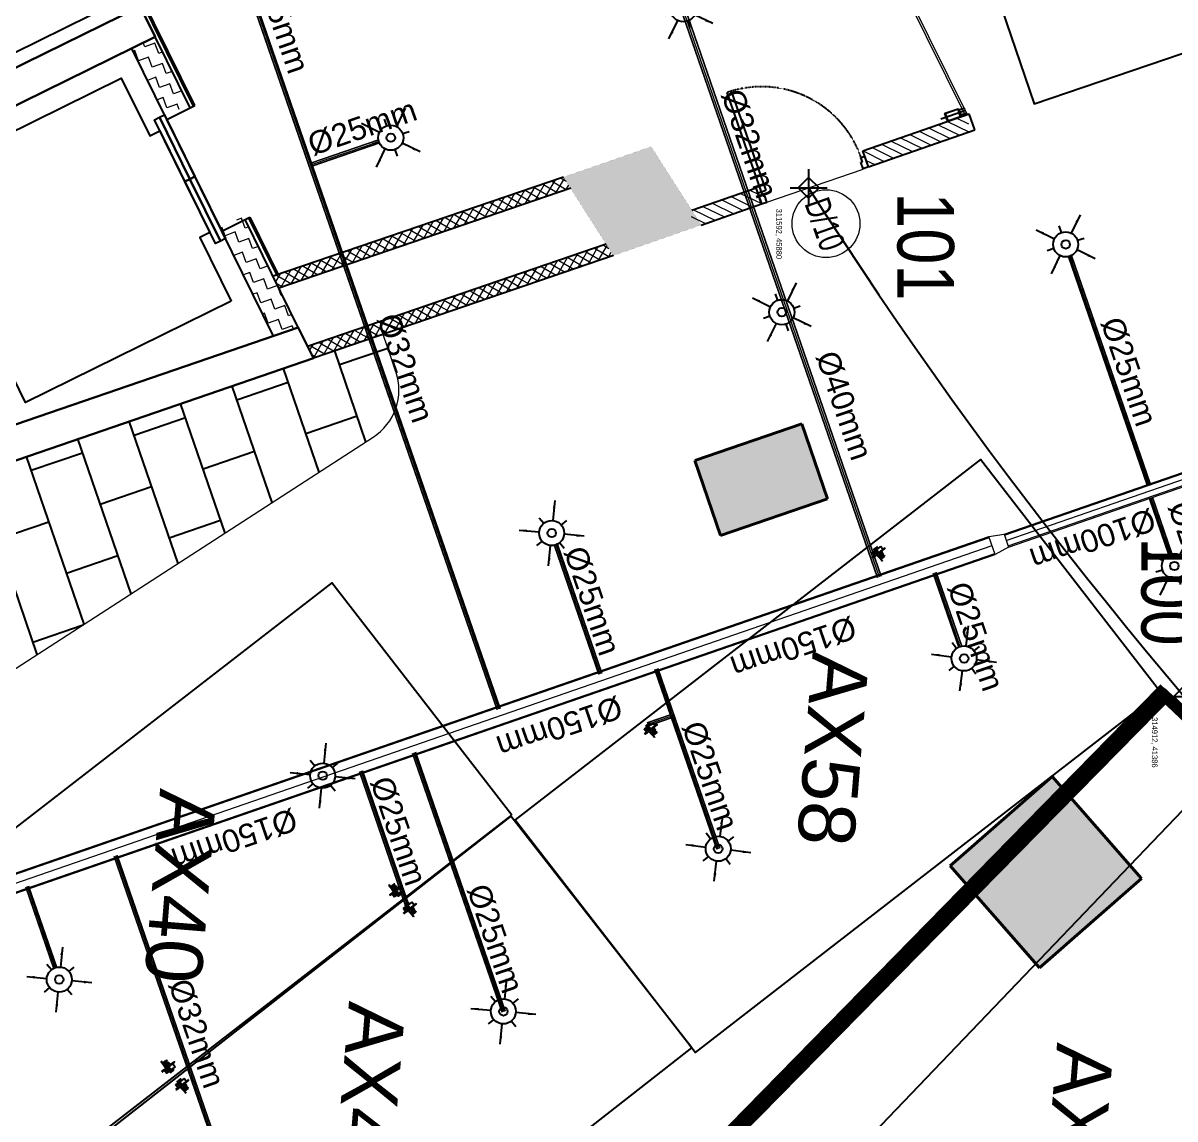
# Model space of a CAD drawing. Header units: inches. Extents: x 257070 to 799932, y -17980 to 269260.
# Drawn here: x 304649 to 314830, y 37651 to 47336 of the extents above; entities that cross this region are included whole.
import ezdxf
from ezdxf.enums import TextEntityAlignment as Align

# ---------------------------------------------------------------- set-up
doc = ezdxf.new("R2010")
doc.units = ezdxf.units.IN
doc.header["$MEASUREMENT"] = 0
doc.linetypes.add('CB_B2_AP$0$Str_00-04$0$HIDDEN4', pattern=[2.38125, 1.5875, -0.79375])
for name, color, linetype in [('0-AES-F-SPRINKLER', 10, 'Continuous'), ('basement-1 r.c.c.$0$DSP_R.C.C.', 1, 'Continuous'), ('basement-1 r.c.c.$0$DSP_R.C.C. HATCH', 253, 'Continuous'), ('basement1_AP$0$A-_ROAD----_E-_-', 2, 'Continuous'), ('C 9$0$DSP_GLAZING', 150, 'Continuous'), ('C 9$0$DSP_MISCELANEOUS', 143, 'Continuous'), ('CLADDING', 132, 'Continuous'), ('DSP_DOOR', 8, 'Continuous'), ('DSP_LIFT CAR', 251, 'Continuous'), ('DSP_TREE CO-ORDINATES', 206, 'Continuous'), ('DSP_WALL', 7, 'Continuous'), ('RETAIL', 40, 'Continuous'), ('TILE-2', 33, 'Continuous')]:
    doc.layers.add(name, color=color, linetype=linetype)
for name, color, linetype, lineweight in [('0-AES-F-SPRINKLER PIPE', 10, 'Continuous', 15), ('08--DOOR REF', 7, 'Continuous', 20), ('08--DOORREF', 7, 'Continuous', 20), ('08--DOORREF-1', 7, 'Continuous', 20), ('E--CONCRETE-4', 4, 'Continuous', 40), ('E--CONCRETE-SHADE', 253, 'Continuous', 20), ('F--BRICKWALL HATCH', 252, 'Continuous', 20), ('L--CURTAINWALL', 140, 'Continuous', 20), ('M--TILING-2', 252, 'Continuous', 18), ('Q--KERBS-0', 1, 'Continuous', 20), ('TEXT', 7, 'Continuous', 0)]:
    doc.layers.add(name, color=color, linetype=linetype, lineweight=lineweight)
doc.layers.add('C', color=7, linetype='Continuous', true_color=0xb5b5b5)
doc.styles.get("Standard").update_dxf_attribs({"font": 'arial.ttf'})
doc.styles.add('TEXT style 175', font='GOTHIC.TTF')
doc.styles.add('TEXT style 200', font='ARIALN.TTF')
doc.dimstyles.new('ISO-25', dxfattribs={"dimtxt": 2.5, "dimasz": 2.5, "dimexe": 1.25, "dimexo": 0.625, "dimtad": 1, "dimtxsty": 'Standard', "dimcen": 2.5, "dimadec": 0, "dimazin": 0, "dimtfac": 1, "dimtmove": 0, "dimatfit": 3, "dimfxl": 1, "dimarcsym": 0})
pattern_1 = [(181.075853, (604176.1, -512682.06), (-93.444789, -97.021629), [95.25, -95.25]), (271.075853, (604080.87, -512683.85), (97.021629, -93.444789), [95.25, -95.25])]

# ---------------------------------------------------------------- blocks, each defined once
blk = doc.blocks.new('axa parking')
at = {"layer": 'RETAIL', "color": 8}
blk.add_lwpolyline([(-98837, 1157627), (-96237, 1157627), (-96237, 1162827), (-98837, 1162827)], close=True, dxfattribs=at)
blk = doc.blocks.new('CE_B1_AP$0$P-Lift')
at = {"layer": 'DSP_LIFT CAR'}
for points in [[(-41486, 62598), (-41486, 62748), (-42786, 62748), (-42786, 62598), (-41486, 62598)], [(-43265, 60470), (-43265, 62496), (-42536, 62496), (-42536, 62496), (-41736, 62496), (-41736, 62496), (-41067, 62496), (-41067, 60470), (-41636, 60470), (-41636, 60370), (-42636, 60370), (-42636, 60470), (-43265, 60470)]]:
    blk.add_lwpolyline(points, dxfattribs=at)
at = {"layer": 'DSP_LIFT CAR', "elevation": 0}
for points in [[(-42135, 60320), (-42746, 60320), (-42746, 60370), (-42135, 60370), (-42135, 60320)], [(-42135, 60270), (-42746, 60270), (-42746, 60320), (-42135, 60320), (-42135, 60270)], [(-41526, 60320), (-42135, 60320), (-42135, 60370), (-41526, 60370), (-41526, 60320)], [(-41526, 60270), (-42135, 60270), (-42135, 60320), (-41526, 60320), (-41526, 60270)]]:
    blk.add_lwpolyline(points, dxfattribs=at)
blk = doc.blocks.new('C 9$0$GLMUL')
at = {"layer": 'C 9$0$DSP_GLAZING', "color": 253, "ltscale": 3.5}
for points in [[(65515, 39378), (65503, 39378), (65503, 39428), (65500, 39428), (65500, 39378), (65456, 39378), (65456, 39428), (65453, 39428), (65453, 39378), (65440, 39378), (65440, 39253), (65515, 39253)], [(65443, 39256), (65443, 39375), (65512, 39375), (65512, 39256)]]:
    blk.add_lwpolyline(points, close=True, dxfattribs=at)
blk = doc.blocks.new('C 9$0$GRIDG')
at = {"layer": 'C 9$0$DSP_MISCELANEOUS', "color": 8, "ltscale": 3.5}
blk.add_line((39148, 75466), (38926, 75503), dxfattribs=at)
at = {"color": 8, "rotation": 260.4679748069429}
blk.add_blockref('C 9$0$GLMUL', (11108, 146569), dxfattribs=at)
blk = doc.blocks.new('CB_B2_AP$0$Str_00-04$0$Door-914')
at = {"layer": 'DSP_DOOR'}
for p, q in [((422, 914), (422, -16)), ((462, -16), (462, 914)), ((-468, -16), (-503, -16)), ((-503, -116), (-503, -16)), ((-468, -56), (-468, -16)), ((-468, -56), (-453, -56)), ((-453, -116), (-453, -56)), ((422, -16), (462, -16)), ((462, -56), (447, -56)), ((447, -116), (447, -56)), ((462, -56), (462, -16)), ((462, -16), (497, -16)), ((497, -16), (497, -116)), ((-503, -116), (-453, -116)), ((497, -116), (447, -116))]:
    blk.add_line(p, q, dxfattribs=at)
at = {"layer": 'DSP_DOOR', "linetype": 'CB_B2_AP$0$Str_00-04$0$HIDDEN4', "ltscale": 0.05, "extrusion": (0, 0, -1)}
blk.add_ellipse((462, -16), major_axis=(-658, 658), ratio=1, start_param=-0.785398, end_param=0.785398, dxfattribs=at)
blk = doc.blocks.new('OPEN-NO')
at = {"layer": '08--DOORREF-1'}
blk.add_circle((0, 0), 300, dxfattribs=at)
at = {"layer": '08--DOORREF', "width": 0.7}
blk.add_attdef('OPEINGNO', text='', height=225, rotation=24.75, dxfattribs=at).set_placement((3, -5), align=Align.MIDDLE)
blk = doc.blocks.new('A$C74B46BF2')
at = {"layer": 'basement-1 r.c.c.$0$DSP_R.C.C. HATCH', "ltscale": 2}
blk.add_hatch(color=8, dxfattribs=at).paths.add_polyline_path([(10185, 8772), (10182, 9594), (10981, 9788), (10985, 8966)])
at = {"layer": 'F--BRICKWALL HATCH'}
h = blk.add_hatch(dxfattribs=at)
h.set_pattern_fill('ANSI31', color=8, scale=500, style=0)
h.set_pattern_definition([(45, (-880495.806, -1082654.096), (-44.1941738, 44.1941738), [])])
h.paths.add_polyline_path([(10970, 12312), (10820, 12312), (10824, 11353), (10974, 11353)])
h.paths.add_polyline_path([(10878, 10353), (10828, 10352), (10831, 9717), (10981, 9753), (10978, 10353)])
at = {"layer": 'F--BRICKWALL HATCH', "ltscale": 0.1}
h = blk.add_hatch(dxfattribs=at)
h.set_pattern_fill('NET', color=8, scale=500, angle=131.0765, style=0)
h.set_pattern_definition([(131.076542, (-414694.4, -1088673.48), (-47.1145295, -41.0666666), []), (221.076542, (-414694.4, -1088673.48), (41.0666666, -47.1145295), [])])
h.paths.add_polyline_path([(10985, 8966), (10870, 8938), (10868, 6149), (10983, 6164)])
h = blk.add_hatch(dxfattribs=at)
h.set_pattern_fill('NET', color=8, scale=500, angle=131.0765, style=0)
h.set_pattern_definition([(131.076542, (-415378.546, -1088837.294), (-47.1145295, -41.0666666), []), (221.076542, (-415378.546, -1088837.294), (41.0666666, -47.1145295), [])])
h.paths.add_polyline_path([(10183, 6062), (10298, 6076), (10300, 8802), (10185, 8774)])
h = blk.add_hatch(dxfattribs=at)
h.set_pattern_fill('ZIGZAG', color=8, scale=30, angle=181.0759, style=0)
h.set_pattern_definition(pattern_1)
h.paths.add_polyline_path([(9598, 5987), (9627, 5758), (10683, 5894), (10683, 6125)])
h = blk.add_hatch(dxfattribs=at)
h.set_pattern_fill('ZIGZAG', color=8, scale=30, angle=181.0759, style=0)
h.set_pattern_definition(pattern_1)
h.paths.add_polyline_path([(4072, 5279), (4101, 5050), (4150, 5057), (4797, 5140), (4768, 5368)])
h.paths.add_polyline_path([(5066, 5406), (5095, 5178), (5759, 5263), (5729, 5491)])
h.paths.add_polyline_path([(7843, 5762), (7872, 5533), (8536, 5619), (8507, 5847)])
h.paths.add_polyline_path([(6850, 5634), (6880, 5406), (6899, 5409), (7574, 5495), (7545, 5724)])
at = {"layer": 'TILE-2', "ltscale": 3.5}
h = blk.add_hatch(dxfattribs=at)
h.set_pattern_fill('AR-B816', color=8, scale=60, style=0)
h.set_pattern_definition([(360, (-7492.04, -79.27), (3e-14, 480), []), (90, (-7492.04, -79.27), (-480, 480), [480, -480])])
h.paths.add_polyline_path([(1032, -1713), (1032, -1113), (1032, -1186), (1032, -1787)], flags=16)
h.paths.add_polyline_path([(-837, -550), (-380, -615), (-468, -738)], flags=16)
h.paths.add_polyline_path([(-3786, -401), (-3566, -580), (-3804, -591)], flags=16)
edge = h.paths.add_edge_path()
edge.add_line((-7492, -2598), (-7492, -1429))
edge.add_line((-7492, -1429), (-7942, -1429))
edge.add_line((-7942, -1429), (-15482, 1248))
edge.add_line((-15482, 1248), (-15553, 1040))
edge.add_line((-15553, 1040), (-17917, 1856))
edge.add_line((-17917, 1856), (-17917, 9017))
edge.add_arc((-17859, 8521), 500, 96.6761, 174.2016)
edge.add_line((-18357, 8571), (-18996, 2270))
edge.add_arc((-18499, 2219), 500, 174.2016, 246.4265)
edge.add_line((-18699, 1761), (-8987, -2477))
edge.add_arc((-8627, -1652), 900, 246.4265, 267.7194)
edge.add_line((-8662, -2552), (-7492, -2598))
edge = h.paths.add_edge_path()
edge.add_line((-5939, -1479), (-5939, -2646))
edge.add_line((-5939, -2646), (999, -2936))
edge.add_arc((1035, -2037), 900, 267.7194, 276.3838)
edge.add_line((1135, -2931), (10413, -1893))
edge.add_arc((10315, -1005), 894, 276.3217, 294.831)
edge.add_line((10690, -1816), (12880, -805))
edge.add_arc((12512, -8), 878, 294.7731, 372.499)
edge.add_line((13369, 182), (11815, 6435))
edge.add_arc((11329, 6315), 500, 13.9644, 90.5671)
edge.add_line((11324, 6815), (10983, 6814))
edge.add_line((10983, 6814), (10978, -673))
edge.add_line((10978, -673), (8895, -939))
edge.add_line((8895, -939), (8866, -716))
edge.add_line((8866, -716), (1082, -1789))
edge.add_line((1082, -1789), (1093, -1713))
edge.add_line((1093, -1713), (1082, -79))
edge.add_line((1082, -79), (-5939, -79))
edge.add_line((-5939, -79), (-7442, -79))
edge.add_line((-7442, -79), (-7442, -1279))
edge.add_line((-7442, -1279), (-7442, -1279))
edge.add_line((-7442, -1279), (-7442, -1479))
edge.add_line((-7442, -1479), (-5939, -1479))
at = {"layer": 'basement-1 r.c.c.$0$DSP_R.C.C.', "color": 8, "lineweight": 30, "const_width": 0.5, "elevation": 0}
blk.add_lwpolyline([(10185, 8772), (10182, 9594), (10981, 9788), (10985, 8966)], close=True, dxfattribs=at)
at = {"layer": 'basement-1 r.c.c.$0$DSP_R.C.C.', "color": 8, "lineweight": 30}
blk.add_lwpolyline([(1382, 4937), (1082, 4900), (1082, -1789), (1382, -1750), (1382, 1778), (3795, 2087), (4240, -1384), (4537, -1346), (4093, 2126), (10983, 3008), (10983, 6164), (10683, 6125), (10683, 3272), (8200, 2954), (7843, 5761), (7545, 5724), (7902, 2916), (5422, 2598), (5066, 5406), (4768, 5368), (5125, 2560), (1382, 2081)], close=True, dxfattribs=at)
at = {"layer": 'CLADDING', "color": 8}
for p, q in [((9657, 5762), (9607, 5756)), ((8616, 5628), (8566, 5622))]:
    blk.add_line(p, q, dxfattribs=at)
at = {"layer": 'DSP_DOOR', "color": 8}
blk.add_line((9657, 5762), (8593, 5625), dxfattribs=at)
at = {"layer": 'DSP_WALL', "color": 8}
for p, q in [((10824, 11353), (10820, 12347)), ((10970, 12347), (10820, 12347)), ((10974, 11353), (10970, 12347)), ((10974, 11353, 0), (10824, 11353)), ((10978, 10353, 0), (10828, 10352)), ((10831, 9752), (10828, 10352)), ((10981, 9788), (10978, 10353, 0)), ((10985, 8966), (10983, 6164)), ((10870, 8938), (10868, 6149)), ((10185, 8774), (10183, 6062)), ((10300, 8802), (10298, 6076)), ((10683, 6125), (9628, 5990)), ((8531, 5895), (6845, 5679)), ((8531, 5895), (6845, 5679)), ((8532, 5883), (6846, 5667)), ((8537, 5850), (7843, 5762)), ((10683, 5894), (9657, 5762)), ((8566, 5622), (7872, 5533))]:
    blk.add_line(p, q, dxfattribs=at)
at = {"layer": 'DSP_WALL', "color": 8, "ltscale": 0.1}
for p, q in [((9657, 5762), (9622, 6035)), ((8566, 5622), (8531, 5895))]:
    blk.add_line(p, q, dxfattribs=at)
at = {"layer": 'DSP_WALL', "color": 8, "elevation": 0}
for points in [[(9622, 6035), (10183, 6107)], [(9624, 6023), (10183, 6095)]]:
    blk.add_lwpolyline(points, dxfattribs=at)
at = {"layer": 'L--CURTAINWALL', "color": 8}
for p, q in [((1923, 11179), (10820, 12328)), ((1923, 11159), (10820, 12308))]:
    blk.add_line(p, q, dxfattribs=at)
at = {"layer": 'Q--KERBS-0', "color": 8, "elevation": 0}
blk.add_lwpolyline([(-17917, 9029), (-17917, 9017, 0.351688), (-18357, 8571), (-18996, 2270, 0.326005), (-18699, 1761), (-8987, -2477, 0.093176), (-8662, -2552), (999, -2936, 0.037824), (1135, -2931), (10413, -1893, 0.080938), (10690, -1816), (12880, -805, 0.352773), (13369, 182), (11815, 6435, 0.34431), (11330, 6815), (10983, 6814)], format="xyb", dxfattribs=at)
at = {"layer": 'TEXT', "color": 8}
blk.add_line((10978, 10403, 0), (10978, 11303, 0), dxfattribs=at)
at = {"color": 8, "extrusion": (-1.087e-13, 1.11e-14, -1), "xscale": -0.9999999999999986, "zscale": -0.9999999999999986, "rotation": 172.6991945804184}
for p in [(40328, 60121), (43119, 59764)]:
    blk.add_blockref('CE_B1_AP$0$P-Lift', p, dxfattribs=at)
at = {"layer": '08--DOOR REF', "color": 8}
ref = blk.add_blockref('OPEN-NO', (11327, 10835), dxfattribs=dict(at, rotation=336.4265419168516))
ref.add_attrib('OPEINGNO', 'D/10', dxfattribs={"layer": '08--DOORREF', "height": 225, "rotation": 0.4265, "width": 0.7}).set_placement((11328, 10829), align=Align.MIDDLE)
at = {"layer": 'C 9$0$DSP_GLAZING', "color": 8, "xscale": -0.9999999999999967, "rotation": 260.7203712795136}
blk.add_blockref('C 9$0$GRIDG', (-70009, -14147), dxfattribs=at)
at = {"layer": 'DSP_DOOR', "color": 8, "extrusion": (-9.3647e-15, 2.12566e-12, -1), "zscale": -1, "rotation": 269.74758199348}
blk.add_blockref('CB_B2_AP$0$Str_00-04$0$Door-914', (-10860, 10849, 0), dxfattribs=at)
blk = doc.blocks.new('*U417')
at = {"layer": 'DSP_TREE CO-ORDINATES', "color": 162}
for p, q in [((0, -329), (0, 329)), ((-329, 0), (329, 0))]:
    blk.add_line(p, q, dxfattribs=at)
at = {"layer": 'DSP_TREE CO-ORDINATES', "color": 162, "ltscale": 3.5}
blk.add_lwpolyline([(-185, 0), (0, 185), (185, 0), (0, -184), (-185, 0)], dxfattribs=at)
at = {"layer": 'DEFPOINTS', "style": 'TEXT style 175'}
blk.add_attdef('CORDINATE', (367, -572), '', height=100, dxfattribs=at)
at = {"layer": 'DSP_TREE CO-ORDINATES', "color": 164, "style": 'TEXT style 200'}
blk.add_attdef('NO.', (-2807, -758), '', height=1000, dxfattribs=at)
blk = doc.blocks.new('*U418')
at = {"layer": 'DSP_TREE CO-ORDINATES', "color": 162}
for p, q in [((0, -329), (0, 329)), ((-329, 0), (329, 0))]:
    blk.add_line(p, q, dxfattribs=at)
at = {"layer": 'DSP_TREE CO-ORDINATES', "color": 162, "ltscale": 3.5}
blk.add_lwpolyline([(-185, 0), (0, 185), (185, 0), (0, -184), (-185, 0)], dxfattribs=at)
at = {"layer": 'DEFPOINTS', "style": 'TEXT style 175'}
blk.add_attdef('CORDINATE', (367, -572), '', height=100, dxfattribs=at)
at = {"layer": 'DSP_TREE CO-ORDINATES', "color": 164, "style": 'TEXT style 200'}
blk.add_attdef('NO.', (78, 1570), '', height=1000, dxfattribs=at)
blk = doc.blocks.new('A$C3CA070F1')
at = {"layer": '0-AES-F-SPRINKLER'}
h = blk.add_hatch(dxfattribs=at)
h.set_pattern_fill('ANSI31', color=3, scale=0.196883, angle=-34.2335, style=0)
h.set_pattern_definition([(100.766483, (49937.1607, 174049.7081), (1.474466316, 0.280375668), [])])
edge = h.paths.add_edge_path()
edge.add_line((-1, 85), (-1, 84))
edge.add_line((-1, 84), (-6, 84))
edge.add_ellipse((-7, 82), major_axis=(-1.42, -0.27), ratio=1, start_angle=257, end_angle=315)
edge.add_line((-8, 83), (-15, 72))
edge.add_ellipse((-12, 70), major_axis=(-4.25, -0.81), ratio=1, start_angle=-45, end_angle=45)
edge.add_line((-14, 66), (14, 47))
edge.add_line((14, 47), (13, 46))
edge.add_line((13, 46), (-15, 65))
edge.add_ellipse((-12, 70), major_axis=(-5.52, -1.05), ratio=1, start_angle=-45, end_angle=45, ccw=False)
edge.add_line((-16, 73), (-9, 84))
edge.add_ellipse((-7, 82), major_axis=(-2.69, -0.51), ratio=1, start_angle=257, end_angle=315, ccw=False)
edge.add_line((-6, 85), (-1, 85))
h = blk.add_hatch(dxfattribs=at)
h.set_pattern_fill('ANSI31', color=3, scale=0.196883, angle=-124.2335, style=0)
h.set_pattern_definition([(190.766483, (49937.1607, 174049.7081), (-0.280375668, 1.474466316), [])])
edge = h.paths.add_edge_path()
edge.add_line((-1, 54), (7, 48))
edge.add_line((7, 48), (8, 49))
edge.add_line((8, 49), (0, 55))
edge.add_ellipse((-2, 52), major_axis=(-0.69, 3.63), ratio=1, start_angle=315, end_angle=405)
edge.add_line((-6, 54), (-14, 41))
edge.add_ellipse((-11, 39), major_axis=(-0.69, 3.63), ratio=1, start_angle=45, end_angle=135)
edge.add_line((-13, 36), (-9, 33))
edge.add_ellipse((-10, 32), major_axis=(-0.27, 1.42), ratio=1, start_angle=225, end_angle=315, ccw=False)
edge.add_line((-9, 31), (-10, 30))
edge.add_line((-10, 30), (-8, 29))
edge.add_line((-8, 29), (-7, 30))
edge.add_ellipse((-10, 32), major_axis=(-3.3, -0.63), ratio=1, start_angle=135, end_angle=225)
edge.add_line((-8, 35), (-12, 38))
edge.add_ellipse((-11, 39), major_axis=(-1.75, -0.33), ratio=1, start_angle=-45, end_angle=45, ccw=False)
edge.add_line((-13, 40), (-4, 53))
edge.add_ellipse((-2, 52), major_axis=(-1.75, -0.33), ratio=1, start_angle=225, end_angle=315, ccw=False)
at = {"layer": '0-AES-F-SPRINKLER', "color": 3}
for p, q in [((-98, 39), (-97, 43)), ((-98, 38), (-98, 39)), ((-98, 39), (-98, 39)), ((-98, 39), (-98, 39)), ((-98, 37), (-98, 38)), ((-98, 38), (-98, 38)), ((-98, 38), (-98, 38)), ((-98, 38), (-98, 38)), ((-98, 38), (-98, 38)), ((-98, 38), (-98, 38)), ((-98, 38), (-98, 38)), ((-98, 38), (-98, 38)), ((-98, 38), (-98, 38)), ((-98, 38), (-98, 38)), ((-96, 37), (-98, 37)), ((-98, 37), (-98, 37)), ((-98, 37), (-98, 37)), ((-98, 37), (-98, 37)), ((-98, 37), (-98, 37)), ((-98, 37), (-98, 37)), ((-98, 37), (-98, 37)), ((-98, 37), (-98, 37)), ((-98, 37), (-98, 37)), ((-98, 37), (-98, 37)), ((-98, 37), (-98, 37)), ((-98, 37), (-98, 37)), ((-98, 37), (-98, 37)), ((-98, 37), (-98, 37)), ((-98, 37), (-98, 37)), ((-98, 37), (-98, 37)), ((-98, 37), (-98, 37)), ((-97, 37), (-98, 37)), ((-98, 37), (-98, 37)), ((-98, 37), (-98, 37)), ((-98, 37), (-98, 37)), ((-98, 37), (-98, 37)), ((-98, 37), (-98, 37)), ((-98, 37), (-98, 37)), ((-98, 37), (-98, 37)), ((-98, 37), (-98, 37)), ((-98, 37), (-98, 37)), ((-98, 37), (-98, 37)), ((-98, 37), (-98, 37)), ((-98, 37), (-98, 37)), ((-98, 37), (-98, 37)), ((-97, 45), (-79, 71)), ((-96, 40), (-97, 40)), ((-97, 40), (-97, 40)), ((-97, 40), (-97, 40)), ((-97, 40), (-97, 39)), ((-97, 39), (-97, 39)), ((-97, 39), (-97, 39)), ((-97, 39), (-97, 39)), ((-97, 39), (-97, 39)), ((-97, 39), (-97, 39)), ((-97, 39), (-97, 39)), ((-97, 39), (-97, 39)), ((-97, 39), (-97, 38)), ((-97, 38), (-97, 38)), ((-97, 38), (-97, 38)), ((-97, 38), (-97, 38)), ((-97, 38), (-97, 38)), ((-97, 38), (-97, 38)), ((-97, 38), (-97, 38)), ((-97, 38), (-97, 38)), ((-97, 38), (-97, 38)), ((-97, 38), (-97, 38)), ((-97, 38), (-97, 38)), ((-97, 38), (-97, 37)), ((-97, 37), (-97, 37)), ((-97, 37), (-97, 37)), ((-97, 37), (-97, 37)), ((-95, 46), (-96, 42)), ((-96, 42), (-96, 42)), ((-96, 42), (-96, 41)), ((-96, 41), (-96, 41)), ((-96, 41), (-96, 41)), ((-96, 41), (-96, 41)), ((-96, 41), (-96, 41)), ((-96, 41), (-96, 41)), ((-96, 41), (-96, 41)), ((-96, 41), (-96, 41)), ((-96, 41), (-96, 41)), ((-96, 41), (-96, 40)), ((-96, 40), (-96, 40)), ((-96, 40), (-96, 40)), ((-96, 40), (-96, 40)), ((-96, 40), (-96, 40)), ((-95, 37), (-96, 37)), ((-96, 37), (-96, 37)), ((-96, 37), (-96, 37)), ((-96, 37), (-96, 37)), ((-96, 37), (-96, 37)), ((-94, 38), (-95, 38)), ((-95, 38), (-95, 38)), ((-95, 38), (-95, 38)), ((-95, 38), (-95, 38)), ((-95, 38), (-95, 38)), ((-95, 38), (-95, 38)), ((-95, 38), (-95, 38)), ((-95, 38), (-95, 38)), ((-95, 38), (-95, 38)), ((-95, 38), (-95, 37)), ((-95, 37), (-95, 37)), ((-95, 37), (-95, 37)), ((-95, 37), (-95, 37)), ((-95, 37), (-95, 37)), ((-95, 37), (-95, 37)), ((-95, 37), (-95, 37)), ((-95, 37), (-95, 37)), ((-95, 37), (-95, 37)), ((-95, 37), (-95, 37)), ((-95, 37), (-95, 37)), ((-95, 37), (-95, 37)), ((-95, 37), (-95, 37)), ((-95, 37), (-95, 37)), ((-95, 37), (-95, 37)), ((-95, 37), (-95, 37)), ((-95, 37), (-95, 37)), ((-94, 88), (-93, 90)), ((-72, 73), (-94, 88)), ((-94, 43), (-94, 48)), ((-93, 43), (-94, 43)), ((-94, 43), (-94, 43)), ((-94, 43), (-94, 43)), ((-94, 43), (-94, 43)), ((-94, 43), (-94, 43)), ((-94, 43), (-94, 41)), ((-94, 43), (-94, 43)), ((-94, 43), (-94, 43)), ((-94, 43), (-94, 43)), ((-94, 43), (-94, 43)), ((-94, 43), (-94, 43)), ((-94, 43), (-94, 43)), ((-94, 43), (-94, 43)), ((-94, 43), (-94, 43)), ((-94, 43), (-94, 43)), ((-94, 43), (-94, 43)), ((-94, 43), (-94, 43)), ((-94, 41), (-94, 41)), ((-94, 41), (-94, 41)), ((-94, 41), (-94, 41)), ((-94, 41), (-94, 41)), ((-94, 41), (-94, 41)), ((-94, 41), (-94, 41)), ((-94, 41), (-94, 41)), ((-94, 41), (-94, 40)), ((-94, 40), (-94, 40)), ((-94, 40), (-94, 40)), ((-94, 40), (-94, 40)), ((-94, 40), (-94, 40)), ((-94, 40), (-94, 40)), ((-94, 40), (-94, 40)), ((-94, 40), (-94, 40)), ((-94, 40), (-94, 39)), ((-94, 39), (-94, 39)), ((-94, 39), (-94, 39)), ((-94, 39), (-94, 39)), ((-94, 39), (-94, 39)), ((-94, 39), (-94, 39)), ((-94, 39), (-94, 39)), ((-94, 39), (-94, 39)), ((-94, 39), (-94, 38)), ((-93, 90), (-59, 67)), ((-93, 47), (-93, 49)), ((-91, 47), (-93, 43)), ((-93, 46), (-93, 47)), ((-92, 46), (-93, 46)), ((-93, 46), (-93, 46)), ((-93, 46), (-93, 46)), ((-93, 46), (-93, 46)), ((-93, 46), (-93, 46)), ((-93, 46), (-93, 46)), ((-93, 46), (-93, 46)), ((-93, 46), (-93, 46)), ((-93, 46), (-93, 46)), ((-93, 46), (-93, 46)), ((-93, 46), (-93, 46)), ((-93, 46), (-93, 46)), ((-93, 46), (-93, 46)), ((-93, 46), (-93, 46)), ((-93, 46), (-93, 46)), ((-93, 46), (-93, 46)), ((-93, 46), (-93, 46)), ((-93, 46), (-93, 46)), ((-93, 46), (-93, 46)), ((-93, 46), (-93, 46)), ((-91, 42), (-93, 43)), ((-93, 43), (-93, 43)), ((-93, 43), (-93, 43)), ((-93, 43), (-93, 43)), ((-93, 43), (-93, 43)), ((-93, 43), (-93, 43)), ((-93, 43), (-93, 43)), ((-93, 43), (-93, 43)), ((-93, 43), (-93, 43)), ((-93, 43), (-93, 43)), ((-93, 43), (-93, 43)), ((-93, 43), (-93, 43)), ((-93, 43), (-93, 43)), ((-93, 43), (-93, 43)), ((-93, 43), (-93, 43)), ((-93, 43), (-93, 43)), ((-93, 43), (-93, 43)), ((-93, 43), (-93, 43)), ((-93, 43), (-93, 43)), ((-93, 43), (-93, 43)), ((-93, 43), (-93, 43)), ((-93, 43), (-93, 43)), ((-93, 43), (-93, 43)), ((-85, 66), (-92, 55)), ((-90, 50), (-92, 46)), ((-92, 46), (-92, 46)), ((-92, 46), (-92, 46)), ((-92, 46), (-92, 46)), ((-92, 46), (-92, 46)), ((-92, 46), (-92, 46)), ((-90, 47), (-91, 47)), ((-90, 43), (-91, 42)), ((-91, 42), (-91, 42)), ((-91, 42), (-91, 42)), ((-91, 42), (-91, 42)), ((-91, 42), (-91, 42)), ((-91, 42), (-91, 42)), ((-91, 42), (-91, 42)), ((-91, 42), (-91, 42)), ((-91, 42), (-91, 42)), ((-91, 42), (-91, 42)), ((-91, 42), (-91, 42)), ((-91, 42), (-91, 42)), ((-91, 42), (-91, 42)), ((-91, 42), (-91, 42)), ((-91, 42), (-91, 42)), ((-91, 42), (-91, 42)), ((-88, 57), (-90, 49)), ((-89, 54), (-90, 51)), ((-90, 50), (-90, 50)), ((-88, 47), (-90, 43)), ((-90, 47), (-88, 47)), ((-90, 43), (-90, 43)), ((-90, 43), (-90, 43)), ((-90, 43), (-90, 43)), ((-89, 55), (-89, 55)), ((-88, 46), (-88, 47)), ((-87, 59), (-87, 59)), ((-87, 59), (-87, 59)), ((-86, 57), (-87, 49)), ((-87, 49), (-83, 28)), ((-85, 58), (-85, 58)), ((-77, 43), (-85, 49)), ((-83, 28), (-60, 9)), ((-77, 70), (-82, 63)), ((-80, 66), (-82, 67)), ((-45, 31), (-81, -23)), ((-78, 63), (-80, 65)), ((-79, 71), (-77, 70)), ((-71, 26), (-79, 31)), ((-57, 13), (-79, 28)), ((-70, 64), (-78, 63)), ((-78, -29), (-40, 27)), ((-69, 55), (-75, 59)), ((-66, 54), (-74, 42)), ((-74, 42), (-71, 26)), ((-73, 44), (-71, 43)), ((-69, 47), (-72, 43)), ((-71, 43), (-70, 43)), ((-71, 26), (-55, 15)), ((-70, 43), (-66, 49)), ((-66, 50), (-68, 52)), ((-61, 65), (-67, 69)), ((-62, 66), (-67, 65)), ((-50, 57), (-66, 54)), ((-66, 49), (-66, 50)), ((-47, 28), (-63, 40)), ((-59, 67), (-61, 65)), ((-57, 67), (-60, 66)), ((-60, 44), (-42, 32)), ((-50, 57), (-58, 62)), ((-19, 46), (-57, 67)), ((-17, 37), (-55, 63)), ((-29, 42), (-50, 57)), ((-13, 9), (-45, 31)), ((-36, 42), (-44, 30)), ((-43, 33), (-35, 46)), ((-39, -30), (-13, 9)), ((-37, 25), (-28, 38)), ((-35, 41), (-36, 42)), ((-32, 32), (-35, 39)), ((-30, 52), (-16, 73)), ((-29, 20), (-17, 37)), ((-28, 38), (-26, 40)), ((-21, 32), (-28, 37)), ((-23, 16), (-12, 33)), ((-1, 26), (-23, -9)), ((-22, 15), (-12, 31)), ((-9, 32), (-21, 14)), ((2, 24), (-20, -11)), ((-20, -8), (-1, 22)), ((-17, 37), (-19, 46)), ((-19, 13), (-10, 29)), ((-7, 30), (-18, 12)), ((-17, 37), (-17, 37)), ((4, 22), (-17, -13)), ((-17, -10), (1, 20)), ((-16, 73), (-9, 84)), ((-16, 11), (-7, 27)), ((-8, 83), (-15, 72)), ((13, 46), (-15, 65)), ((-4, 28), (-15, 10)), ((-1, 84), (-14, 66)), ((-14, 66), (14, 47)), ((-6, 54), (-14, 41)), ((-12, 33), (-14, 33)), ((-14, -15), (7, 20)), ((-14, -12), (4, 18)), ((-13, 40), (-4, 53)), ((-13, 36), (-9, 33)), ((-13, 9), (-4, 24)), ((-2, 34), (-12, 41)), ((-8, 35), (-12, 38)), ((-12, 31), (-12, 33)), ((-9, 32), (-12, 31)), ((7, 16), (-11, -13)), ((-10, 29), (-9, 32)), ((-9, 31), (-10, 30)), ((-7, 30), (-10, 29)), ((-10, 30), (-8, 29)), ((9, 17), (-10, -14)), ((-9, -13), (9, 13)), ((-8, 29), (-7, 30)), ((8, 49), (-7, 27)), ((-7, 27), (-7, 30)), ((-4, 28), (-7, 27)), ((-6, 85), (-1, 85)), ((-1, 84), (-6, 84)), ((5, 44), (-5, 51)), ((-4, 24), (-4, 28)), ((-1, 26), (-4, 24)), ((-1, 85), (-1, 84)), ((-1, 54), (7, 48)), ((13, 46), (-1, 25)), ((-1, 22), (-1, 26)), ((2, 24), (-1, 22)), ((8, 49), (0, 55)), ((1, 20), (2, 24)), ((4, 22), (1, 20)), ((4, 18), (4, 22)), ((7, 20), (4, 18)), ((7, 48), (8, 49)), ((7, 16), (7, 20)), ((9, 17), (7, 16)), ((9, 15), (9, 17)), ((14, 47), (13, 46)), ((-82, -25), (-80, -30)), ((-80, -30), (-78, -29)), ((-66, -11), (-39, -30)), ((-23, -7), (-23, -9)), ((-23, -9), (-20, -8)), ((-20, -8), (-20, -11)), ((-20, -11), (-17, -10)), ((-17, -10), (-17, -13)), ((-17, -13), (-14, -12)), ((-14, -12), (-14, -15)), ((-14, -15), (-11, -13)), ((-11, -13), (-11, -14)), ((-11, -14), (-11, -14))]:
    blk.add_line(p, q, dxfattribs=at)
for centre, major_axis, start_param, end_param in [((-95, 43), (-0.41, 2.13), 0.784914, 1.034983), ((-95, 43), (-2.74, -0.52), -0.560204, -0.324923), ((-93, 46), (-0.51, 2.68), 0.787914, 1.247507), ((-93, 48), (-1.75, -0.33), -0.775969, -0.160442), ((-91, 54), (-0.29, 1.52), 0.785398, 2.356194), ((-92, 49), (-0.33, 1.74), 0.791774, 1.412986), ((-89, 55), (-0.103, 0.54), 0.916881, 1.969618), ((-93, 51), (-3.09, -0.59), 2.526084, 2.789089), ((-95, 50), (-5.72, -1.09), 2.374727, 2.798549), ((-91, 55), (-0.33, 1.74), 4.197625, 4.773282), ((-84, 57), (-3.79, -0.72), -0.784768, -0.363877), ((-93, 50), (-5.72, -1.09), 2.377207, 2.798549), ((-80, 54), (-1.57, 8.26), 0.010205, 0.785398), ((-84, 56), (-0.35, 1.85), 0.785501, 1.132999), ((-83, 65), (-1.52, -0.29), 3.926991, 5.497787), ((-80, 54), (-5.9, -1.12), 4.155645, 5.497787), ((-80, 54), (-8.26, -1.57), 4.155621, 4.722594), ((-75, 68), (-8.26, -1.57), 1.014052, 3.151797), ((-75, 63), (-2.79, -0.53), -0.113999, 0.093951), ((-75, 68), (-1.12, 5.9), 2.584882, 5.497787), ((-75, 46), (-0.53, 2.79), 2.356194, 3.926991), ((-75, 68), (-1.57, 8.26), 4.722594, 5.497787), ((-70, 53), (-2.79, -0.53), 2.356194, 3.926991), ((-65, 44), (-3.72, -0.71), -0.403281, 1.321745), ((-65, 44), (-0.71, 3.72), 4.96144, 6.686466), ((-65, 37), (-0.56, 2.96), 5.497794, 6.034125), ((-59, 47), (-2.96, -0.56), 0.24906, 0.785391), ((-60, 60), (-2.83, -0.54), 3.926991, 4.712389), ((-33, 40), (-0.45, 2.36), 0.803442, 1.867502), ((-30, 39), (-2.79, -0.53), 2.356194, 3.926991), ((-24, 39), (-0.53, 2.79), 5.497787, 7.068583), ((-12, 70), (-5.52, -1.05), -0.785398, 0.785398), ((-15, 35), (-0.54, 2.83), 0.785398, 3.403392), ((-12, 70), (-4.25, -0.81), -0.785398, 0.785398), ((-11, 39), (-0.69, 3.63), 0.785398, 2.356194), ((-11, 39), (-1.75, -0.33), -0.785398, 0.785398), ((-7, 82), (-2.69, -0.51), 4.485496, 5.497787), ((-10, 32), (-0.27, 1.42), 3.926991, 5.497787), ((-7, 82), (-1.42, -0.27), 4.485496, 5.497787), ((-10, 32), (-3.3, -0.63), 2.356194, 3.926991), ((-2, 52), (-0.69, 3.63), 5.497787, 7.068583), ((-2, 52), (-1.75, -0.33), 3.926991, 5.497787), ((6, 14), (-0.54, 2.83), 3.926991, 4.712389), ((-79, -24), (-0.51, 2.69), 0.785398, 1.797689), ((-11, -11), (-2.83, -0.54), 1.570796, 2.356194)]:
    blk.add_ellipse(centre, major_axis=major_axis, ratio=1, start_param=start_param, end_param=end_param, dxfattribs=at)
at = {"layer": '0-AES-F-SPRINKLER', "color": 3, "extrusion": (0, 0, -1)}
for centre, major_axis, start_param, end_param in [((-86, 47), (-0.53, 2.79), -0.113999, 0.785398), ((-77, 34), (-0.54, 2.83), 3.926991, 4.712389)]:
    blk.add_ellipse(centre, major_axis=major_axis, ratio=1, start_param=start_param, end_param=end_param, dxfattribs=at)
blk = doc.blocks.new('*U603')
at = {"layer": '0-AES-F-SPRINKLER'}
for p, q in [((171672, 56809), (171672, 56871)), ((171562, 56699), (171500, 56699)), ((171783, 56699), (171845, 56699)), ((171672, 56588), (171672, 56526))]:
    blk.add_line(p, q, dxfattribs=at)
for radius in [111, 37.8]:
    blk.add_circle((171672, 56699), radius, dxfattribs=at)
at = {"layer": '0-AES-F-SPRINKLER PIPE'}
for points, override in [([(171468, 56903), (171594, 56777)], {"dimasz": 70, "dimtad": 0, "dimfxl": 13, "dimarcsym": 1}), ([(171877, 56903), (171751, 56777)], {"dimasz": 70, "dimtad": 0, "dimfxl": 13, "dimarcsym": 1}), ([(171468, 56494), (171594, 56620)], {"dimasz": 70, "dimtad": 0, "dimfxl": 13, "dimarcsym": 1}), ([(171877, 56494), (171751, 56620)], {"dimasz": 70, "dimgap": 0.625, "dimtad": 0, "dimfxl": 13, "dimarcsym": 1})]:
    blk.add_leader(points, dimstyle='ISO-25', override=override, dxfattribs=at)

msp = doc.modelspace()

# ---------------------------------------------------------------- hatches: boundary and pattern name
at = {"layer": 'E--CONCRETE-SHADE', "ltscale": 3.5}
h = msp.add_hatch(color=8, dxfattribs=at)
h.dxf.hatch_style = 1
h.paths.add_polyline_path([(313745.6, 40678.7), (312842.7, 39888.2), (313633.1, 38985.3), (314536, 39775.8)])

# ---------------------------------------------------------------- linework, layer by layer
at = {"layer": '0-AES-F-SPRINKLER', "color": 7, "const_width": 100}
msp.add_lwpolyline([(321947.7, 64154.5), (320194.8, 69380), (306624.2, 64255), (277183.8, 53136.7), (275607, 28195.2), (286480.9, 13609.8), (286969.4, 13130.9), (314703.6, 41422), (322260.6, 34233.9), (333044, 30733.9), (338666.9, 32692.4), (340694.2, 37298.5), (338918.2, 41957.2), (336792.7, 47939.3), (330607.7, 67045.1)], close=True, dxfattribs=at)
at = {"layer": '0-AES-F-SPRINKLER', "color": 7, "const_width": 100, "elevation": 0}
msp.add_lwpolyline([(314747.9, 41385.7), (291263.5, 17511.2), (286969.4, 13130.9), (300396.1, 2861.1), (315324.3, 1588.2), (342936.4, 958.3), (343530, 11881.2), (333044, 30733.9), (322260.6, 34233.9), (320141.6, 36257.7)], close=True, dxfattribs=at)
at = {"layer": '0-AES-F-SPRINKLER PIPE', "ltscale": 1000, "elevation": 0}
for points in [[(305276, 51569.2), (308836, 41269.2)], [(305278.9, 51569.8), (308838.9, 41270.1)], [(305291, 51573.2), (308850.7, 41274.2)], [(305302.5, 51578), (308862.5, 41278.3)], [(305305.3, 51579.3), (308865.3, 41279.3)], [(312202, 42432.6), (310293.1, 47955.6)], [(312204.9, 42433.6), (310295.9, 47956.6)], [(312220, 42438.8), (310311, 47961.8)], [(312235.1, 42444), (310326.2, 47967)], [(312238, 42445), (310329, 47968)], [(313319.7, 42818.9), (325011.4, 46860)], [(313323, 42809.5), (325014.7, 46850.5)], [(313339.3, 42762.2), (325031, 46803.3)], [(313355.7, 42714.9), (325047.3, 46756)], [(313358.9, 42705.5), (325050.6, 46746.6)], [(307790.8, 46302.5), (307198.8, 46100.8)], [(307791.4, 46299.6), (307199.8, 46098)], [(307794.7, 46287.5), (307203.9, 46086.2)], [(307799.4, 46275.9), (307208, 46074.4)], [(307800.8, 46273.2), (307209, 46071.5)], [(313886.1, 45271.6), (314582.9, 43255.5)], [(313889, 45272.2), (314585.7, 43256.5)], [(313901.1, 45275.6), (314597.5, 43260.6)], [(313912.6, 45280.4), (314609.4, 43264.7)], [(313915.4, 45281.7), (314612.2, 43265.6)], [(314602.5, 43135.3), (314774.7, 42637)], [(314605.3, 43136.3), (314777.4, 42638.3)], [(314617.1, 43140.4), (314789, 42643.1)], [(314628.9, 43144.5), (314801.1, 42646.5)], [(314631.8, 43145.4), (314804, 42647.1)], [(299090.6, 37927.2), (313186.5, 42799.3)], [(299095, 37918.2), (313189.8, 42789.9)], [(299128.3, 37850.3), (313214.3, 42719)], [(309342.6, 42719.4), (309736.4, 41580.4)], [(309345.6, 42720.1), (309739.2, 41581.3)], [(309357.6, 42723.5), (309751, 41585.4)], [(309369.2, 42728.2), (309762.8, 41589.5)], [(309371.9, 42729.6), (309765.7, 41590.5)], [(299161.5, 37782.4), (313238.8, 42648.1)], [(299165.9, 37773.4), (313242.1, 42638.6)], [(312690, 42474.3), (312916.1, 41820.1)], [(312692.9, 42475.3), (312918.8, 41821.4)], [(312704.7, 42479.3), (312930.4, 41826.2)], [(312716.5, 42483.4), (312942.5, 41829.6)], [(312719.3, 42484.4), (312945.4, 41830.2)], [(310229.7, 41623.9), (310779, 40034.4)], [(310232.5, 41624.9), (310781.9, 40035.4)], [(310244.3, 41629), (310793.7, 40039.4)], [(310256.1, 41633), (310805.5, 40043.5)], [(310258.9, 41634), (310808.3, 40044.5)], [(310368.9, 41221), (310163.5, 41150.9)], [(310369.9, 41218.1), (310164.4, 41148.1)], [(310374, 41206.3), (310168.5, 41136.3)], [(310378.1, 41194.5), (310172.6, 41124.5)], [(310379, 41191.7), (310173.6, 41121.6)], [(308088.8, 40883.9), (308879.6, 38595.8)], [(308091.6, 40884.9), (308882.4, 38596.8)], [(308103.4, 40889), (308894.3, 38600.9)], [(308115.2, 40893.1), (308906.1, 38605)], [(308118.1, 40894), (308908.9, 38606)], [(307633.4, 40726.5), (308039.5, 39551.6)], [(307645.2, 40730.6), (308051.3, 39555.7)], [(307648, 40731.6), (308054.1, 39556.7)], [(307618.7, 40721.5), (308024.8, 39546.5)], [(307621.6, 40722.4), (308027.7, 39547.5)], [(305452.7, 39972.8), (306551.5, 36793.7)], [(305455.5, 39973.8), (306554.3, 36794.7)], [(305467.3, 39977.8), (306566.1, 36798.8)], [(305479.2, 39981.9), (306578, 36802.9)], [(305482, 39982.9), (306580.8, 36803.9)], [(304695.9, 39711.2), (304945.1, 38990.3)], [(304698.7, 39712.2), (304948, 38990.9)], [(304669.4, 39702.1), (304918.7, 38980.8)], [(304672.3, 39703), (304921.4, 38982.1)], [(304684.1, 39707.1), (304933, 38986.9)]]:
    msp.add_lwpolyline(points, dxfattribs=at)
msp.add_lwpolyline([(313319.7, 42818.9), (313358.9, 42705.5), (313242.1, 42638.6), (313186.5, 42799.3)], close=True, dxfattribs=at)
at = {"layer": 'basement-1 r.c.c.$0$DSP_R.C.C. HATCH', "color": 8}
msp.add_trace([(311760.6, 43131.6, 0), (311533.6, 43793.8, 0), (310814.7, 42807.3, 0), (310587.6, 43469.4, 0)], dxfattribs=at)
at = {"layer": 'basement1_AP$0$A-_ROAD----_E-_-', "color": 8}
msp.add_arc((345889.7, 67744.4, 0), 40674, 212.51792, 237.9052, dxfattribs=at)
at = {"layer": 'E--CONCRETE-4', "color": 8}
for p, q in [((311533.6, 43793.8, 0), (310587.6, 43469.4, 0)), ((311760.6, 43131.6, 0), (311533.6, 43793.8, 0)), ((310587.6, 43469.4, 0), (310814.7, 42807.3, 0)), ((310814.7, 42807.3, 0), (311760.6, 43131.6, 0))]:
    msp.add_line(p, q, dxfattribs=at)
at = {"layer": 'E--CONCRETE-4', "color": 8, "ltscale": 10}
for p, q in [((313745.6, 40678.7, 0), (312842.7, 39888.2, 0)), ((314536, 39775.8, 0), (313745.6, 40678.7, 0)), ((312842.7, 39888.2, 0), (313633.1, 38985.3, 0)), ((313633.1, 38985.3, 0), (314536, 39775.8, 0))]:
    msp.add_line(p, q, dxfattribs=at)

# ---------------------------------------------------------------- block references
at = {"color": 8, "rotation": 288.9241474647687}
msp.add_blockref('A$C74B46BF2', (297823.3, 52764.2, 0), dxfattribs=at)
at = {"layer": '0-AES-F-SPRINKLER', "color": 7}
for p, rotation in [((419841.4, -96512.5, 0), 108.9424593604549), ((417255.7, -97646.8, 0), 108.9424593604549), ((423220.9, -98589.7, 0), 108.9424593604549), ((167362.1, -64544.7), 18.92999789876441), ((156229.2, 138999.4, 0), 309.5864122270814), ((424181.3, -101431.8, 0), 108.9424593604549), ((462883.8, -59327.9, 0), 127.741757685241), ((154205.1, 136855.4, 0), 309.5864122270814), ((460710.9, -61009.9, 0), 127.741757685241), ((151877, 135053.3, 0), 309.5864122270814), ((155802, 134772.1, 0), 309.5864122270814)]:
    msp.add_blockref('*U603', p, dxfattribs=dict(at, rotation=rotation))
at = {"layer": '0-AES-F-SPRINKLER', "ltscale": 1000, "rotation": 161.9766159669567}
for p in [(312182.1, 42695, 0), (310168.5, 41136.3, 0), (308039.5, 39551.6, 0), (306025.9, 37992.9, 0)]:
    msp.add_blockref('A$C3CA070F1', p, dxfattribs=at)
at = {"layer": '0-AES-F-SPRINKLER', "ltscale": 1000, "xscale": -1, "rotation": 93.50824066451611}
for p in [(307978.3, 39630.6, 0), (305964.7, 38071.9, 0)]:
    msp.add_blockref('A$C3CA070F1', p, dxfattribs=at)
at = {"layer": 'DSP_TREE CO-ORDINATES', "color": 8, "ltscale": 1000, "xscale": 0.4999999999999998, "yscale": 0.4999999999999998, "zscale": 0.4999999999999998, "rotation": 270}
for name, p, values in [('*U418', (311592.5, 45879.5, 0), {'NO.': '101', 'CORDINATE': '311592, 45880'}), ('*U417', (314912.4, 41385.7, 0), {'NO.': '100', 'CORDINATE': '314912, 41386'})]:
    msp.add_blockref(name, p, dxfattribs=at).add_auto_attribs(values)
at = {"layer": 'M--TILING-2', "color": 8}
for p, rotation in [((-152566.1, 1116261.7, 0), 198.8165471139522), ((1169630.3, 828167.3, 0), 127.7417576792924), ((1163896.2, 827080, 0), 127.7417576792924), ((1046106.7, 943597, 0), 136.2574864695469), ((1161707.2, 829112.3, 0), 128.0163559074986), ((1047932.8, 941841.6, 0), 136.2607865459028)]:
    msp.add_blockref('axa parking', p, dxfattribs=dict(at, rotation=rotation))

# ---------------------------------------------------------------- texts
at = {"layer": '0-AES-F-SPRINKLER PIPE', "color": 7, "linetype": 'Continuous', "lineweight": -3, "ltscale": 0.9, "char_height": 200, "width": 685.774, "attachment_point": 2}
for s, insert, rotation in [('%%C25mm', (307027.4, 47406.2, 0), 288.82422), ('%%C32mm', (311167.2, 46303.4), 288.82422), ('%%C25mm', (307614, 46512.8, 0), 19.0607), ('%%C32mm', (308125.7, 44320.3, 0), 288.82422), ('%%C25mm', (314521.4, 44288.2, 0), 288.82422), ('%%C40mm', (312004.3, 43988.7), 288.82422), ('%%C25mm', (315116.8, 42660.1, 0), 288.82422), ('%%C100mm', (314136.8, 42676.5, 0), 198.82422), ('%%C25mm', (309777.1, 42262.7, 0), 288.82422), ('%%C25mm', (313167.2, 41948.2, 0), 288.82422), ('%%C150mm', (311491.2, 41723, 0), 198.82422), ('%%C150mm', (309423.1, 41018.7, 0), 198.82422), ('%%C25mm', (310819.8, 40716.7, 0), 288.82422), ('%%C25mm', (308065.6, 40228.9, 0), 288.82422), ('%%C150mm', (306550.1, 40026.4, 0), 198.82422), ('%%C25mm', (308920.4, 39278.1, 0), 288.82422), ('%%C32mm', (306281.8, 38439.9, 0), 288.82422)]:
    msp.add_mtext(s, dxfattribs=dict(at, insert=insert, rotation=rotation))
at = {"layer": 'C', "color": 8}
for s, p in [('AX58', (311629, 41788.6, 0)), ('AX40', (305861, 40575.9, 0)), ('AX41', (307530.5, 38697.7, 0)), ('AX57', (313789.1, 38329.6, 0))]:
    msp.add_text(s, height=500, rotation=265.35069, dxfattribs=at).set_placement(p)

doc.saveas('drawing.dxf')
